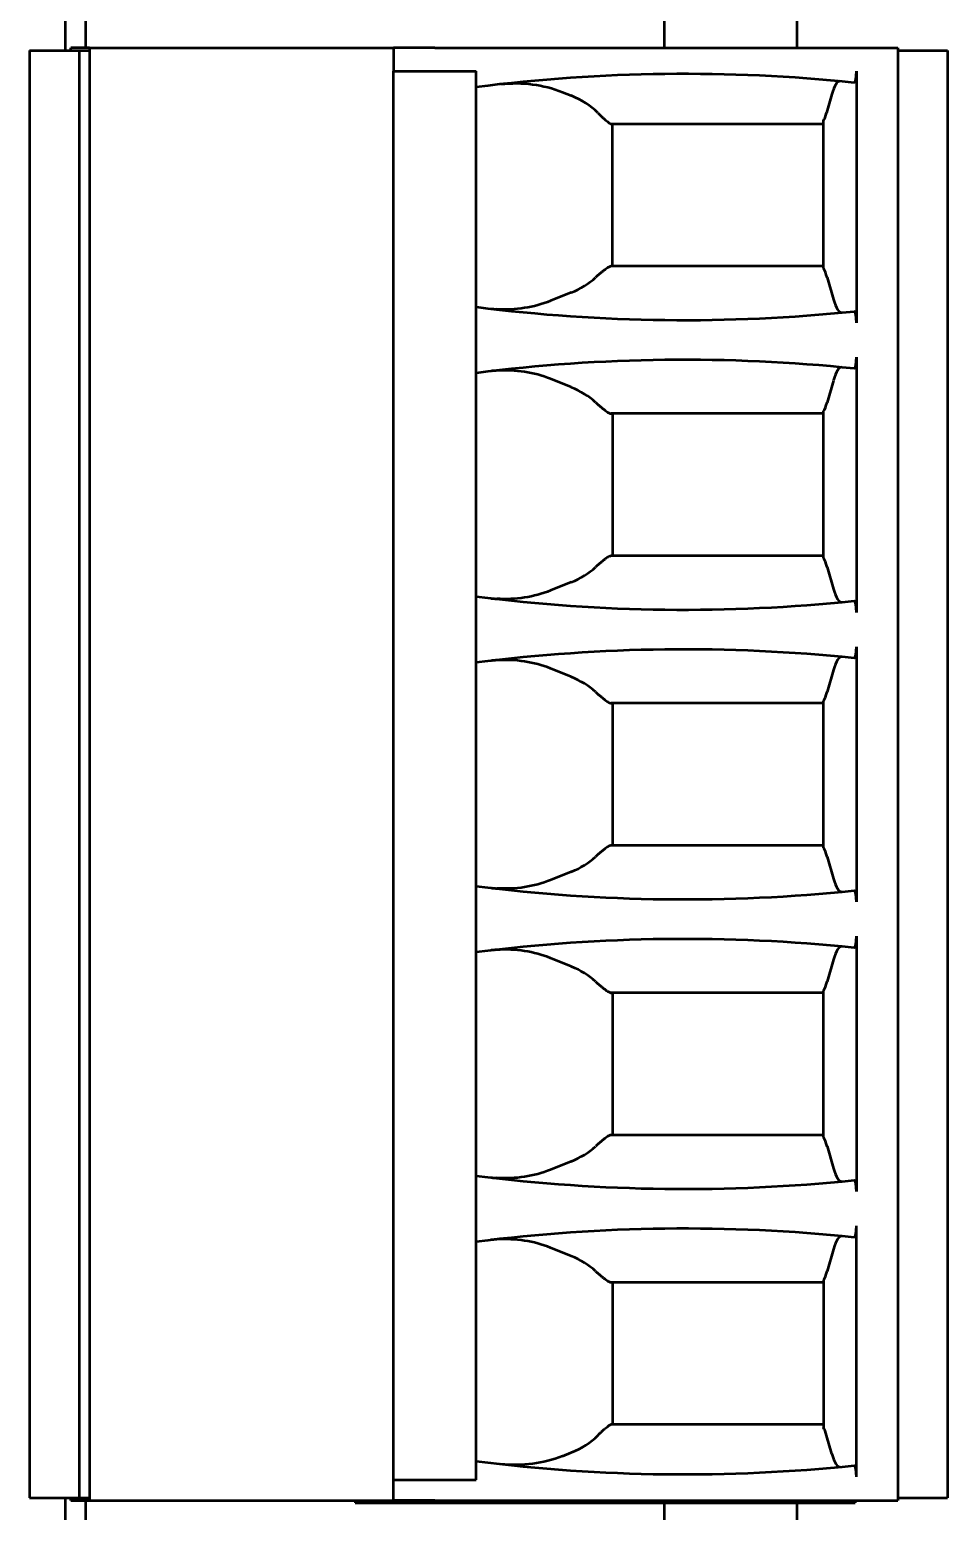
# Model space of a CAD drawing. Header units: millimetres. Extents: x 3100 to 5091, y 868 to 1900.
# Drawn here: x 3445.26 to 3456.36, y 1645.03 to 1662.94 of the extents above; entities that cross this region are included whole.
import ezdxf

# ---------------------------------------------------------------- set-up
doc = ezdxf.new("R2010")
doc.units = ezdxf.units.MM
doc.header["$LTSCALE"] = 1.8
doc.layers.add('외형선(ISO)', color=7, linetype='Continuous', lineweight=50)

msp = doc.modelspace()

# ---------------------------------------------------------------- linework, layer by layer
at = {"layer": '외형선(ISO)'}
for p, q in [((3454.54, 1664.536), (3454.54, 1662.716)), ((3445.69, 1663.181), (3445.69, 1662.686)), ((3445.94, 1662.716), (3445.94, 1663.235)), ((3452.94, 1662.716), (3452.94, 1663.237)), ((3445.986, 1662.716), (3445.76, 1662.716)), ((3445.76, 1662.686), (3445.76, 1662.716)), ((3445.986, 1662.716), (3445.986, 1662.686)), ((3445.986, 1662.716), (3446.011, 1662.716)), ((3446.011, 1662.716), (3446.159, 1662.716)), ((3446.159, 1662.716), (3449.66, 1662.716)), ((3450.16, 1662.716), (3449.66, 1662.716)), ((3449.66, 1662.716), (3449.66, 1662.436)), ((3450.16, 1662.716), (3455.76, 1662.716)), ((3455.76, 1662.716), (3455.76, 1662.686)), ((3445.26, 1662.686), (3445.86, 1662.686)), ((3445.26, 1662.686), (3445.26, 1645.191)), ((3445.86, 1662.686), (3445.986, 1662.686)), ((3445.86, 1662.686), (3445.86, 1645.191)), ((3445.986, 1662.686), (3445.986, 1645.191)), ((3455.76, 1662.686), (3456.36, 1662.686)), ((3455.76, 1662.686), (3455.76, 1645.191)), ((3456.36, 1662.686), (3456.36, 1645.191)), ((3449.66, 1662.436), (3450.16, 1662.436)), ((3449.66, 1645.411), (3449.66, 1662.436)), ((3450.16, 1662.436), (3450.36, 1662.436)), ((3450.36, 1662.436), (3450.66, 1662.436)), ((3450.66, 1645.411), (3450.66, 1662.436)), ((3455.26, 1662.434), (3455.26, 1659.394)), ((3451.704, 1662.182), (3451.81, 1662.139)), ((3454.963, 1662.155), (3454.899, 1661.932)), ((3454.86, 1660.049), (3454.86, 1661.835)), ((3452.3, 1661.796), (3454.86, 1661.796)), ((3452.31, 1660.076), (3452.31, 1661.796)), ((3454.86, 1660.076), (3452.294, 1660.076)), ((3454.906, 1659.941), (3454.982, 1659.674)), ((3451.81, 1659.759), (3451.56, 1659.658)), ((3455.26, 1658.979), (3455.26, 1655.894)), ((3451.81, 1658.614), (3451.56, 1658.715)), ((3454.982, 1658.698), (3454.906, 1658.432)), ((3454.86, 1658.296), (3452.294, 1658.296)), ((3452.31, 1658.296), (3452.31, 1656.576)), ((3454.86, 1656.549), (3454.86, 1658.324)), ((3454.86, 1656.576), (3452.294, 1656.576)), ((3454.906, 1656.441), (3454.982, 1656.174)), ((3451.81, 1656.259), (3451.56, 1656.158)), ((3455.26, 1655.479), (3455.26, 1652.394)), ((3451.81, 1655.114), (3451.56, 1655.215)), ((3454.982, 1655.198), (3454.906, 1654.932)), ((3454.86, 1654.796), (3452.294, 1654.796)), ((3452.31, 1654.796), (3452.31, 1653.076)), ((3454.86, 1653.049), (3454.86, 1654.824)), ((3454.86, 1653.076), (3452.294, 1653.076)), ((3454.906, 1652.941), (3454.982, 1652.674)), ((3451.81, 1652.759), (3451.56, 1652.658)), ((3455.26, 1651.979), (3455.26, 1648.894)), ((3451.81, 1651.614), (3451.56, 1651.715)), ((3454.982, 1651.698), (3454.906, 1651.432)), ((3454.86, 1651.296), (3452.294, 1651.296)), ((3452.31, 1651.296), (3452.31, 1649.576)), ((3454.86, 1649.549), (3454.86, 1651.324)), ((3454.86, 1649.576), (3452.294, 1649.576)), ((3454.906, 1649.441), (3454.982, 1649.174)), ((3451.81, 1649.259), (3451.56, 1649.158)), ((3455.26, 1645.445), (3455.26, 1648.479)), ((3451.81, 1648.114), (3451.56, 1648.215)), ((3454.982, 1648.198), (3454.906, 1647.932)), ((3454.86, 1647.796), (3452.294, 1647.796)), ((3452.31, 1647.796), (3452.31, 1646.081)), ((3454.86, 1647.824), (3454.86, 1646.043)), ((3452.3, 1646.081), (3454.86, 1646.081)), ((3454.962, 1645.724), (3454.899, 1645.946)), ((3451.704, 1645.696), (3451.81, 1645.739)), ((3449.66, 1645.411), (3450.16, 1645.411)), ((3449.66, 1645.161), (3449.66, 1645.411)), ((3450.16, 1645.411), (3450.36, 1645.411)), ((3450.36, 1645.411), (3450.66, 1645.411)), ((3445.26, 1645.191), (3445.86, 1645.191)), ((3445.69, 1645.191), (3445.69, 1644.672)), ((3445.76, 1645.161), (3445.76, 1645.191)), ((3445.86, 1645.191), (3445.986, 1645.191)), ((3445.986, 1645.191), (3445.986, 1645.161)), ((3455.76, 1645.191), (3456.36, 1645.191)), ((3455.76, 1645.191), (3455.76, 1645.161)), ((3445.76, 1645.161), (3445.986, 1645.161)), ((3445.94, 1644.617), (3445.94, 1645.161)), ((3445.986, 1645.161), (3446.011, 1645.161)), ((3446.011, 1645.161), (3446.159, 1645.161)), ((3446.159, 1645.161), (3449.66, 1645.161)), ((3449.198, 1645.161), (3449.198, 1645.131)), ((3449.198, 1645.131), (3449.398, 1645.131)), ((3449.398, 1645.131), (3455.043, 1645.131)), ((3450.16, 1645.161), (3449.66, 1645.161)), ((3450.16, 1645.161), (3455.76, 1645.161)), ((3452.94, 1644.616), (3452.94, 1645.131)), ((3454.54, 1645.131), (3454.54, 1643.311)), ((3455.043, 1645.131), (3455.243, 1645.131)), ((3455.243, 1645.161), (3455.243, 1645.131))]:
    msp.add_line(p, q, dxfattribs=at)
for centre, start, end in [((3453.18, 1642.401), 84.1111, 97.2385), ((3453.18, 1679.426), 262.7615, 275.8889), ((3453.18, 1638.946), 84.1111, 97.2385), ((3453.18, 1675.926), 262.7615, 275.8889), ((3453.18, 1635.446), 84.1111, 97.2385), ((3453.18, 1672.426), 262.7615, 275.8889), ((3453.18, 1631.946), 84.1111, 97.2385), ((3453.18, 1668.926), 262.7615, 275.8889), ((3453.18, 1628.446), 84.1111, 97.2385), ((3453.174, 1665.477), 262.7785, 275.9059)]:
    msp.add_arc(centre, 20, start, end, dxfattribs=at)
for centre, major_axis, ratio, start_param, end_param in [((3455.232, 1662.437), (-0.001, 0.141), 0.19886, 3.120222, 4.690683), ((3455.063, 1661.41), (0.001, -0.903), 0.195741, 3.122842, 3.740428), ((3451.31, 1661.532), (-1, 0), 0.700208, 3.749387, 4.18879), ((3454.813, 1662.546), (0, 0.75), 0.2, 3.462364, 3.752458), ((3454.82, 1659.326), (0, 0.75), 0.2, 5.67232, 6.011922), ((3451.31, 1660.365), (-1, 0), 0.700208, 2.094395, 2.489853), ((3455.082, 1660.42), (0.001, 0.903), 0.195704, 2.542826, 3.16053), ((3455.232, 1659.391), (0.001, 0.141), 0.19886, 4.734095, 6.304556), ((3455.232, 1658.982), (-0.001, 0.141), 0.19886, 3.120222, 4.690683), ((3455.082, 1657.953), (-0.001, 0.903), 0.195704, 6.264248, 6.881951), ((3451.31, 1658.007), (-1, 0), 0.700208, 3.793333, 4.18879), ((3454.82, 1659.046), (0, 0.75), 0.2, 3.412856, 3.752458), ((3454.82, 1655.826), (0, 0.75), 0.2, 5.67232, 6.011922), ((3451.31, 1656.865), (-1, 0), 0.700208, 2.094395, 2.489853), ((3455.082, 1656.92), (0.001, 0.903), 0.195704, 2.542826, 3.16053), ((3455.232, 1655.891), (0.001, 0.141), 0.19886, 4.734095, 6.304556), ((3455.232, 1655.482), (-0.001, 0.141), 0.19886, 3.120222, 4.690683), ((3455.082, 1654.453), (-0.001, 0.903), 0.195704, 6.264248, 6.881951), ((3451.31, 1654.507), (-1, 0), 0.700208, 3.793333, 4.18879), ((3454.82, 1655.546), (0, 0.75), 0.2, 3.412856, 3.752458), ((3454.82, 1652.326), (0, 0.75), 0.2, 5.67232, 6.011922), ((3451.31, 1653.365), (-1, 0), 0.700208, 2.094395, 2.489853), ((3455.082, 1653.42), (0.001, 0.903), 0.195704, 2.542826, 3.16053), ((3455.232, 1652.391), (0.001, 0.141), 0.19886, 4.734095, 6.304556), ((3455.232, 1651.982), (-0.001, 0.141), 0.19886, 3.120222, 4.690683), ((3455.082, 1650.953), (-0.001, 0.903), 0.195704, 6.264248, 6.881951), ((3451.31, 1651.007), (-1, 0), 0.700208, 3.793333, 4.18879), ((3454.82, 1652.046), (0, 0.75), 0.2, 3.412856, 3.752458), ((3454.82, 1648.826), (0, 0.75), 0.2, 5.67232, 6.011922), ((3451.31, 1649.865), (-1, 0), 0.700208, 2.094395, 2.489853), ((3455.082, 1649.92), (0.001, 0.903), 0.195704, 2.542826, 3.16053), ((3455.232, 1648.891), (0.001, 0.141), 0.19886, 4.734095, 6.304556), ((3455.232, 1648.482), (-0.001, 0.141), 0.19886, 3.120222, 4.690683), ((3455.082, 1647.453), (-0.001, 0.903), 0.195704, 6.264248, 6.881951), ((3451.31, 1647.507), (-1, 0), 0.700208, 3.793333, 4.18879), ((3454.82, 1648.546), (0, 0.75), 0.2, 3.412856, 3.752458), ((3451.31, 1646.346), (-1, 0), 0.700208, 2.094395, 2.533798), ((3454.813, 1645.331), (0, -0.75), 0.2, 2.530727, 2.820821), ((3455.063, 1646.469), (0.001, 0.903), 0.19573, 2.542777, 3.160397), ((3455.232, 1645.442), (0.001, 0.141), 0.198853, 4.734156, 6.304617)]:
    msp.add_ellipse(centre, major_axis=major_axis, ratio=ratio, start_param=start_param, end_param=end_param, dxfattribs=at)
for points, knots in [([(3450.96, 1662.278), (3451.088, 1662.292), (3451.217, 1662.291), (3451.466, 1662.259), (3451.588, 1662.228), (3451.704, 1662.182)], [0, 0, 0, 0, 0.04427376, 0.04427376, 0.08691451, 0.08691451, 0.08691451, 0.08691451]), ([(3452.131, 1661.932), (3452.141, 1661.922), (3452.151, 1661.912), (3452.161, 1661.903), (3452.17, 1661.893), (3452.18, 1661.885), (3452.189, 1661.876), (3452.197, 1661.868), (3452.206, 1661.86), (3452.214, 1661.853), (3452.222, 1661.846), (3452.23, 1661.84), (3452.238, 1661.834), (3452.245, 1661.828), (3452.252, 1661.822), (3452.258, 1661.818), (3452.264, 1661.813), (3452.27, 1661.809), (3452.276, 1661.806), (3452.281, 1661.803), (3452.286, 1661.8), (3452.29, 1661.799), (3452.294, 1661.797), (3452.297, 1661.796), (3452.3, 1661.796)], [0, 0, 0, 0, 0.0615737, 0.0615737, 0.0615737, 0.1229798, 0.1229798, 0.1229798, 0.1841543, 0.1841543, 0.1841543, 0.2455495, 0.2455495, 0.2455495, 0.307186, 0.307186, 0.307186, 0.3687681, 0.3687681, 0.3687681, 0.4300725, 0.4300725, 0.4300725, 0.4913558, 0.4913558, 0.4913558, 0.4913558]), ([(3452.294, 1660.076), (3452.293, 1660.076), (3452.291, 1660.076), (3452.288, 1660.076), (3452.286, 1660.075), (3452.284, 1660.075), (3452.281, 1660.074), (3452.277, 1660.072), (3452.271, 1660.07), (3452.265, 1660.067), (3452.259, 1660.063), (3452.252, 1660.06), (3452.245, 1660.055), (3452.238, 1660.05), (3452.23, 1660.045), (3452.222, 1660.039), (3452.214, 1660.033), (3452.205, 1660.026), (3452.196, 1660.019), (3452.187, 1660.012), (3452.177, 1660.004), (3452.168, 1659.996), (3452.158, 1659.988), (3452.148, 1659.979), (3452.137, 1659.97), (3452.127, 1659.961), (3452.116, 1659.951), (3452.105, 1659.941)], [0, 0, 0, 0, 0.0313166, 0.0313166, 0.0313166, 0.0625856, 0.0625856, 0.0625856, 0.1248188, 0.1248188, 0.1248188, 0.1870615, 0.1870615, 0.1870615, 0.2495426, 0.2495426, 0.2495426, 0.3120601, 0.3120601, 0.3120601, 0.3743357, 0.3743357, 0.3743357, 0.436471, 0.436471, 0.436471, 0.4988099, 0.4988099, 0.4988099, 0.4988099]), ([(3450.837, 1659.564), (3450.843, 1659.563), (3450.848, 1659.563), (3450.854, 1659.562), (3450.86, 1659.562), (3450.866, 1659.561), (3450.872, 1659.561), (3450.878, 1659.56), (3450.885, 1659.56), (3450.891, 1659.559), (3450.897, 1659.559), (3450.904, 1659.558), (3450.91, 1659.558)], [0, 0, 0, 0, 0.02242413, 0.02242413, 0.02242413, 0.04487167, 0.04487167, 0.04487167, 0.06731962, 0.06731962, 0.06731962, 0.08974426, 0.08974426, 0.08974426, 0.08974426]), ([(3451.56, 1659.658), (3451.459, 1659.617), (3451.353, 1659.589), (3451.135, 1659.555), (3451.022, 1659.551), (3450.91, 1659.558)], [0, 0, 0, 0, 0.0371819, 0.0371819, 0.07588669, 0.07588669, 0.07588669, 0.07588669]), ([(3450.91, 1658.815), (3450.904, 1658.815), (3450.897, 1658.814), (3450.891, 1658.814), (3450.885, 1658.813), (3450.878, 1658.813), (3450.872, 1658.812), (3450.866, 1658.812), (3450.86, 1658.811), (3450.854, 1658.811), (3450.848, 1658.81), (3450.843, 1658.809), (3450.837, 1658.809)], [0, 0, 0, 0, 0.02242464, 0.02242464, 0.02242464, 0.04487259, 0.04487259, 0.04487259, 0.06732013, 0.06732013, 0.06732013, 0.08974426, 0.08974426, 0.08974426, 0.08974426]), ([(3451.56, 1658.715), (3451.459, 1658.756), (3451.353, 1658.784), (3451.135, 1658.817), (3451.022, 1658.822), (3450.91, 1658.815)], [-0.07609029, -0.07609029, -0.07609029, -0.07609029, -0.03880913, -0.03880913, -0.000001, -0.000001, -0.000001, -0.000001]), ([(3452.105, 1658.432), (3452.116, 1658.422), (3452.127, 1658.412), (3452.137, 1658.403), (3452.148, 1658.394), (3452.158, 1658.385), (3452.168, 1658.377), (3452.177, 1658.369), (3452.187, 1658.361), (3452.196, 1658.354), (3452.205, 1658.347), (3452.214, 1658.34), (3452.222, 1658.334), (3452.23, 1658.328), (3452.238, 1658.323), (3452.245, 1658.318), (3452.252, 1658.313), (3452.259, 1658.309), (3452.265, 1658.306), (3452.271, 1658.303), (3452.277, 1658.301), (3452.281, 1658.299), (3452.284, 1658.298), (3452.286, 1658.297), (3452.288, 1658.297), (3452.291, 1658.297), (3452.293, 1658.296), (3452.294, 1658.296)], [0, 0, 0, 0, 0.0622899, 0.0622899, 0.0622899, 0.1243818, 0.1243818, 0.1243818, 0.1867449, 0.1867449, 0.1867449, 0.2493147, 0.2493147, 0.2493147, 0.3118193, 0.3118193, 0.3118193, 0.374065, 0.374065, 0.374065, 0.436259, 0.436259, 0.436259, 0.4675089, 0.4675089, 0.4675089, 0.4988099, 0.4988099, 0.4988099, 0.4988099]), ([(3452.294, 1656.576), (3452.293, 1656.576), (3452.291, 1656.576), (3452.288, 1656.576), (3452.286, 1656.575), (3452.284, 1656.575), (3452.281, 1656.574), (3452.277, 1656.572), (3452.271, 1656.57), (3452.265, 1656.567), (3452.259, 1656.563), (3452.252, 1656.56), (3452.245, 1656.555), (3452.238, 1656.55), (3452.23, 1656.545), (3452.222, 1656.539), (3452.214, 1656.533), (3452.205, 1656.526), (3452.196, 1656.519), (3452.187, 1656.512), (3452.177, 1656.504), (3452.168, 1656.496), (3452.158, 1656.488), (3452.148, 1656.479), (3452.137, 1656.47), (3452.127, 1656.461), (3452.116, 1656.451), (3452.105, 1656.441)], [0, 0, 0, 0, 0.0313166, 0.0313166, 0.0313166, 0.0625856, 0.0625856, 0.0625856, 0.1248188, 0.1248188, 0.1248188, 0.1870615, 0.1870615, 0.1870615, 0.2495426, 0.2495426, 0.2495426, 0.3120601, 0.3120601, 0.3120601, 0.3743357, 0.3743357, 0.3743357, 0.436471, 0.436471, 0.436471, 0.4988099, 0.4988099, 0.4988099, 0.4988099]), ([(3451.56, 1656.158), (3451.459, 1656.117), (3451.353, 1656.089), (3451.135, 1656.055), (3451.022, 1656.051), (3450.91, 1656.058)], [0, 0, 0, 0, 0.0371819, 0.0371819, 0.07588669, 0.07588669, 0.07588669, 0.07588669]), ([(3450.837, 1656.064), (3450.843, 1656.063), (3450.848, 1656.063), (3450.854, 1656.062), (3450.86, 1656.062), (3450.866, 1656.061), (3450.872, 1656.061), (3450.878, 1656.06), (3450.885, 1656.06), (3450.891, 1656.059), (3450.897, 1656.059), (3450.904, 1656.058), (3450.91, 1656.058)], [0, 0, 0, 0, 0.02242413, 0.02242413, 0.02242413, 0.04487167, 0.04487167, 0.04487167, 0.06731962, 0.06731962, 0.06731962, 0.08974426, 0.08974426, 0.08974426, 0.08974426]), ([(3450.91, 1655.315), (3450.904, 1655.315), (3450.897, 1655.314), (3450.891, 1655.314), (3450.885, 1655.313), (3450.878, 1655.313), (3450.872, 1655.312), (3450.866, 1655.312), (3450.86, 1655.311), (3450.854, 1655.311), (3450.848, 1655.31), (3450.843, 1655.309), (3450.837, 1655.309)], [0, 0, 0, 0, 0.02242464, 0.02242464, 0.02242464, 0.04487259, 0.04487259, 0.04487259, 0.06732013, 0.06732013, 0.06732013, 0.08974426, 0.08974426, 0.08974426, 0.08974426]), ([(3451.56, 1655.215), (3451.459, 1655.256), (3451.353, 1655.284), (3451.135, 1655.317), (3451.022, 1655.322), (3450.91, 1655.315)], [-0.07609029, -0.07609029, -0.07609029, -0.07609029, -0.03880913, -0.03880913, -0.000001, -0.000001, -0.000001, -0.000001]), ([(3452.105, 1654.932), (3452.116, 1654.922), (3452.127, 1654.912), (3452.137, 1654.903), (3452.148, 1654.894), (3452.158, 1654.885), (3452.168, 1654.877), (3452.177, 1654.869), (3452.187, 1654.861), (3452.196, 1654.854), (3452.205, 1654.847), (3452.214, 1654.84), (3452.222, 1654.834), (3452.23, 1654.828), (3452.238, 1654.823), (3452.245, 1654.818), (3452.252, 1654.813), (3452.259, 1654.809), (3452.265, 1654.806), (3452.271, 1654.803), (3452.277, 1654.801), (3452.281, 1654.799), (3452.284, 1654.798), (3452.286, 1654.797), (3452.288, 1654.797), (3452.291, 1654.797), (3452.293, 1654.796), (3452.294, 1654.796)], [0, 0, 0, 0, 0.0622899, 0.0622899, 0.0622899, 0.1243818, 0.1243818, 0.1243818, 0.1867449, 0.1867449, 0.1867449, 0.2493147, 0.2493147, 0.2493147, 0.3118193, 0.3118193, 0.3118193, 0.374065, 0.374065, 0.374065, 0.436259, 0.436259, 0.436259, 0.4675089, 0.4675089, 0.4675089, 0.4988099, 0.4988099, 0.4988099, 0.4988099]), ([(3452.294, 1653.076), (3452.293, 1653.076), (3452.291, 1653.076), (3452.288, 1653.076), (3452.286, 1653.075), (3452.284, 1653.075), (3452.281, 1653.074), (3452.277, 1653.072), (3452.271, 1653.07), (3452.265, 1653.067), (3452.259, 1653.063), (3452.252, 1653.06), (3452.245, 1653.055), (3452.238, 1653.05), (3452.23, 1653.045), (3452.222, 1653.039), (3452.214, 1653.033), (3452.205, 1653.026), (3452.196, 1653.019), (3452.187, 1653.012), (3452.177, 1653.004), (3452.168, 1652.996), (3452.158, 1652.988), (3452.148, 1652.979), (3452.137, 1652.97), (3452.127, 1652.961), (3452.116, 1652.951), (3452.105, 1652.941)], [0, 0, 0, 0, 0.0313166, 0.0313166, 0.0313166, 0.0625856, 0.0625856, 0.0625856, 0.1248188, 0.1248188, 0.1248188, 0.1870615, 0.1870615, 0.1870615, 0.2495426, 0.2495426, 0.2495426, 0.3120601, 0.3120601, 0.3120601, 0.3743357, 0.3743357, 0.3743357, 0.436471, 0.436471, 0.436471, 0.4988099, 0.4988099, 0.4988099, 0.4988099]), ([(3450.837, 1652.564), (3450.843, 1652.563), (3450.848, 1652.563), (3450.854, 1652.562), (3450.86, 1652.562), (3450.866, 1652.561), (3450.872, 1652.561), (3450.878, 1652.56), (3450.885, 1652.56), (3450.891, 1652.559), (3450.897, 1652.559), (3450.904, 1652.558), (3450.91, 1652.558)], [0, 0, 0, 0, 0.02242413, 0.02242413, 0.02242413, 0.04487167, 0.04487167, 0.04487167, 0.06731962, 0.06731962, 0.06731962, 0.08974426, 0.08974426, 0.08974426, 0.08974426]), ([(3451.56, 1652.658), (3451.459, 1652.617), (3451.353, 1652.589), (3451.135, 1652.555), (3451.022, 1652.551), (3450.91, 1652.558)], [0, 0, 0, 0, 0.0371819, 0.0371819, 0.07588669, 0.07588669, 0.07588669, 0.07588669]), ([(3450.91, 1651.815), (3450.904, 1651.815), (3450.897, 1651.814), (3450.891, 1651.814), (3450.885, 1651.813), (3450.878, 1651.813), (3450.872, 1651.812), (3450.866, 1651.812), (3450.86, 1651.811), (3450.854, 1651.811), (3450.848, 1651.81), (3450.843, 1651.809), (3450.837, 1651.809)], [0, 0, 0, 0, 0.02242464, 0.02242464, 0.02242464, 0.04487259, 0.04487259, 0.04487259, 0.06732013, 0.06732013, 0.06732013, 0.08974426, 0.08974426, 0.08974426, 0.08974426]), ([(3451.56, 1651.715), (3451.459, 1651.756), (3451.353, 1651.784), (3451.135, 1651.817), (3451.022, 1651.822), (3450.91, 1651.815)], [-0.07609029, -0.07609029, -0.07609029, -0.07609029, -0.03880913, -0.03880913, -0.000001, -0.000001, -0.000001, -0.000001]), ([(3452.105, 1651.432), (3452.116, 1651.422), (3452.127, 1651.412), (3452.137, 1651.403), (3452.148, 1651.394), (3452.158, 1651.385), (3452.168, 1651.377), (3452.177, 1651.369), (3452.187, 1651.361), (3452.196, 1651.354), (3452.205, 1651.347), (3452.214, 1651.34), (3452.222, 1651.334), (3452.23, 1651.328), (3452.238, 1651.323), (3452.245, 1651.318), (3452.252, 1651.313), (3452.259, 1651.309), (3452.265, 1651.306), (3452.271, 1651.303), (3452.277, 1651.301), (3452.281, 1651.299), (3452.284, 1651.298), (3452.286, 1651.297), (3452.288, 1651.297), (3452.291, 1651.297), (3452.293, 1651.296), (3452.294, 1651.296)], [0, 0, 0, 0, 0.0622899, 0.0622899, 0.0622899, 0.1243818, 0.1243818, 0.1243818, 0.1867449, 0.1867449, 0.1867449, 0.2493147, 0.2493147, 0.2493147, 0.3118193, 0.3118193, 0.3118193, 0.374065, 0.374065, 0.374065, 0.436259, 0.436259, 0.436259, 0.4675089, 0.4675089, 0.4675089, 0.4988099, 0.4988099, 0.4988099, 0.4988099]), ([(3452.294, 1649.576), (3452.293, 1649.576), (3452.291, 1649.576), (3452.288, 1649.576), (3452.286, 1649.575), (3452.284, 1649.575), (3452.281, 1649.574), (3452.277, 1649.572), (3452.271, 1649.57), (3452.265, 1649.567), (3452.259, 1649.563), (3452.252, 1649.56), (3452.245, 1649.555), (3452.238, 1649.55), (3452.23, 1649.545), (3452.222, 1649.539), (3452.214, 1649.533), (3452.205, 1649.526), (3452.196, 1649.519), (3452.187, 1649.512), (3452.177, 1649.504), (3452.168, 1649.496), (3452.158, 1649.488), (3452.148, 1649.479), (3452.137, 1649.47), (3452.127, 1649.461), (3452.116, 1649.451), (3452.105, 1649.441)], [0, 0, 0, 0, 0.0313166, 0.0313166, 0.0313166, 0.0625856, 0.0625856, 0.0625856, 0.1248188, 0.1248188, 0.1248188, 0.1870615, 0.1870615, 0.1870615, 0.2495426, 0.2495426, 0.2495426, 0.3120601, 0.3120601, 0.3120601, 0.3743357, 0.3743357, 0.3743357, 0.436471, 0.436471, 0.436471, 0.4988099, 0.4988099, 0.4988099, 0.4988099]), ([(3451.56, 1649.158), (3451.459, 1649.117), (3451.353, 1649.089), (3451.135, 1649.055), (3451.022, 1649.051), (3450.91, 1649.058)], [0, 0, 0, 0, 0.0371819, 0.0371819, 0.07588669, 0.07588669, 0.07588669, 0.07588669]), ([(3450.837, 1649.064), (3450.843, 1649.063), (3450.848, 1649.063), (3450.854, 1649.062), (3450.86, 1649.062), (3450.866, 1649.061), (3450.872, 1649.061), (3450.878, 1649.06), (3450.885, 1649.06), (3450.891, 1649.059), (3450.897, 1649.059), (3450.904, 1649.058), (3450.91, 1649.058)], [0, 0, 0, 0, 0.02242413, 0.02242413, 0.02242413, 0.04487167, 0.04487167, 0.04487167, 0.06731962, 0.06731962, 0.06731962, 0.08974426, 0.08974426, 0.08974426, 0.08974426]), ([(3450.91, 1648.315), (3450.904, 1648.315), (3450.897, 1648.314), (3450.891, 1648.314), (3450.885, 1648.313), (3450.878, 1648.313), (3450.872, 1648.312), (3450.866, 1648.312), (3450.86, 1648.311), (3450.854, 1648.311), (3450.848, 1648.31), (3450.843, 1648.309), (3450.837, 1648.309)], [0, 0, 0, 0, 0.02242464, 0.02242464, 0.02242464, 0.04487259, 0.04487259, 0.04487259, 0.06732013, 0.06732013, 0.06732013, 0.08974426, 0.08974426, 0.08974426, 0.08974426]), ([(3451.56, 1648.215), (3451.459, 1648.256), (3451.353, 1648.284), (3451.135, 1648.317), (3451.022, 1648.322), (3450.91, 1648.315)], [0, 0, 0, 0, 0.0371819, 0.0371819, 0.07588669, 0.07588669, 0.07588669, 0.07588669]), ([(3452.105, 1647.932), (3452.116, 1647.922), (3452.127, 1647.912), (3452.137, 1647.903), (3452.148, 1647.894), (3452.158, 1647.885), (3452.168, 1647.877), (3452.177, 1647.869), (3452.187, 1647.861), (3452.196, 1647.854), (3452.205, 1647.847), (3452.214, 1647.84), (3452.222, 1647.834), (3452.23, 1647.828), (3452.238, 1647.823), (3452.245, 1647.818), (3452.252, 1647.813), (3452.259, 1647.809), (3452.265, 1647.806), (3452.271, 1647.803), (3452.277, 1647.801), (3452.281, 1647.799), (3452.284, 1647.798), (3452.286, 1647.797), (3452.288, 1647.797), (3452.291, 1647.797), (3452.293, 1647.796), (3452.294, 1647.796)], [0, 0, 0, 0, 0.0622899, 0.0622899, 0.0622899, 0.1243818, 0.1243818, 0.1243818, 0.1867449, 0.1867449, 0.1867449, 0.2493147, 0.2493147, 0.2493147, 0.3118193, 0.3118193, 0.3118193, 0.374065, 0.374065, 0.374065, 0.436259, 0.436259, 0.436259, 0.4675089, 0.4675089, 0.4675089, 0.4988099, 0.4988099, 0.4988099, 0.4988099]), ([(3452.131, 1645.946), (3452.141, 1645.956), (3452.151, 1645.966), (3452.161, 1645.975), (3452.17, 1645.984), (3452.179, 1645.993), (3452.188, 1646.001), (3452.197, 1646.01), (3452.206, 1646.017), (3452.214, 1646.025), (3452.222, 1646.032), (3452.23, 1646.038), (3452.238, 1646.044), (3452.245, 1646.05), (3452.252, 1646.055), (3452.258, 1646.06), (3452.264, 1646.065), (3452.27, 1646.069), (3452.275, 1646.072), (3452.281, 1646.075), (3452.286, 1646.077), (3452.29, 1646.079), (3452.294, 1646.081), (3452.297, 1646.081), (3452.3, 1646.081)], [0, 0, 0, 0, 0.0612548, 0.0612548, 0.0612548, 0.1227852, 0.1227852, 0.1227852, 0.184342, 0.184342, 0.184342, 0.2457329, 0.2457329, 0.2457329, 0.3068652, 0.3068652, 0.3068652, 0.3682379, 0.3682379, 0.3682379, 0.429842, 0.429842, 0.429842, 0.4913558, 0.4913558, 0.4913558, 0.4913558]), ([(3451.704, 1645.696), (3451.589, 1645.65), (3451.466, 1645.619), (3451.217, 1645.587), (3451.088, 1645.586), (3450.96, 1645.6)], [0, 0, 0, 0, 0.04251897, 0.04251897, 0.08666371, 0.08666371, 0.08666371, 0.08666371])]:
    msp.add_open_spline(points, degree=3, knots=knots, dxfattribs=at)

doc.saveas('drawing.dxf')
